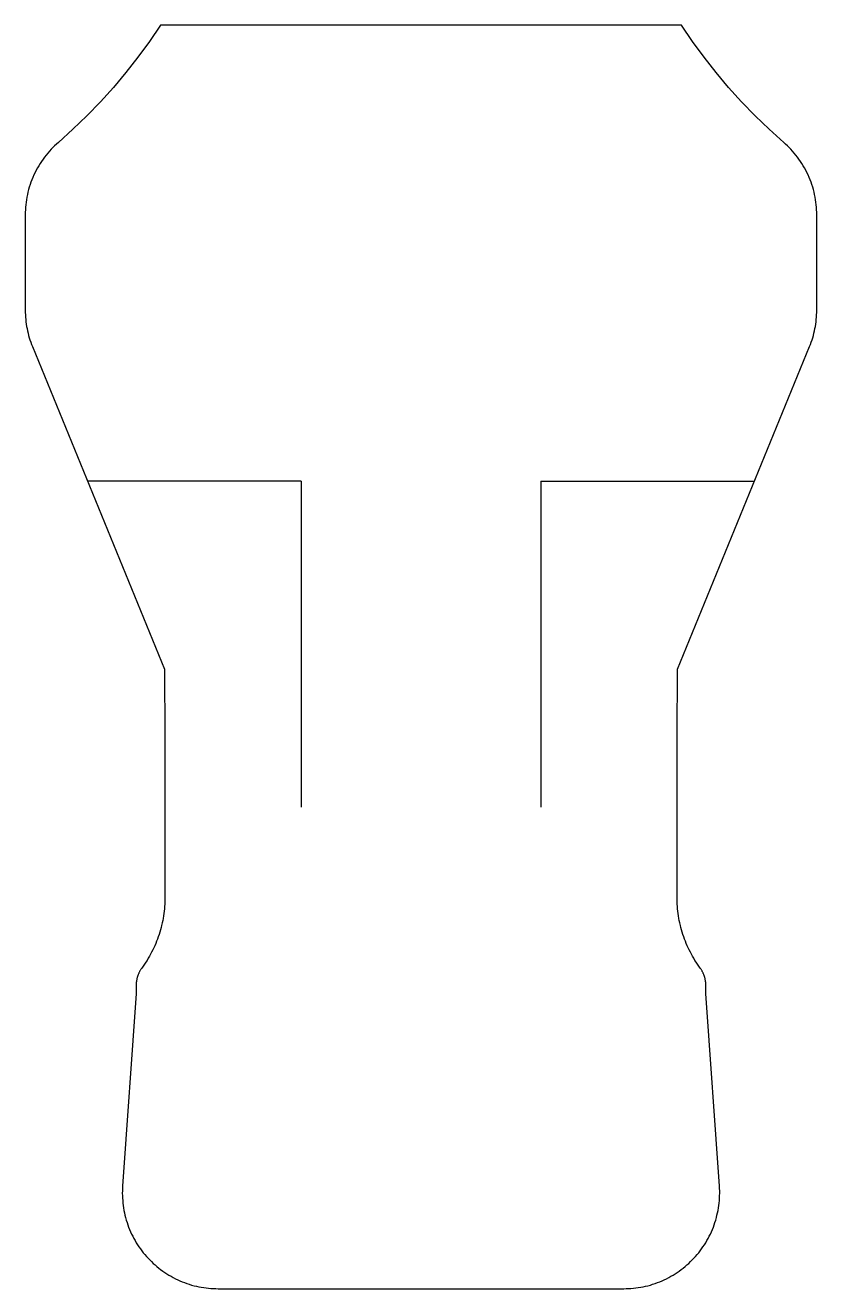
# Model space of a CAD drawing. Header units: millimetres. Extents: x 253 to 335, y 81 to 212.
import ezdxf

# ---------------------------------------------------------------- set-up
doc = ezdxf.new("R2010")
doc.units = ezdxf.units.MM
doc.header["$MEASUREMENT"] = 0
doc.layers.add('Make2D$Visible$Curves', color=18, linetype='Continuous', true_color=0x000000)

msp = doc.modelspace()

# ---------------------------------------------------------------- linework, layer by layer
at = {"layer": 'Make2D$Visible$Curves', "color": 18, "lineweight": -3, "true_color": 0x000000}
msp.add_lwpolyline([(266.64, 212.46), (265.5, 210.77), (264.29, 209.12), (263.04, 207.52), (261.74, 205.97), (260.38, 204.47), (258.97, 203.01), (257.5, 201.61), (255.99, 200.24), (255.79, 200.07), (255.6, 199.89), (255.41, 199.71), (255.23, 199.52), (255.05, 199.32), (254.88, 199.12), (254.71, 198.91), (254.55, 198.7), (254.39, 198.48), (254.23, 198.26), (254.09, 198.03), (253.94, 197.8), (253.81, 197.57), (253.68, 197.33), (253.56, 197.09), (253.44, 196.84), (253.33, 196.59), (253.23, 196.34), (253.13, 196.09), (253.04, 195.83), (252.96, 195.57), (252.89, 195.31), (252.82, 195.05), (252.76, 194.79), (252.71, 194.53), (252.66, 194.26), (252.62, 194), (252.59, 193.74), (252.57, 193.47), (252.55, 193.21), (252.54, 192.95), (252.54, 192.69), (252.54, 182.74), (252.54, 182.5), (252.55, 182.25), (252.56, 182.01), (252.59, 181.77), (252.61, 181.53), (252.64, 181.29), (252.68, 181.05), (252.73, 180.81), (252.78, 180.57), (252.83, 180.33), (252.89, 180.09), (252.96, 179.86), (253.03, 179.63), (253.11, 179.4), (253.2, 179.17), (253.28, 178.95), (267.07, 145.29), (267.11, 138.27), (267.11, 121.49), (267.11, 121.25), (267.1, 121.01), (267.09, 120.76), (267.07, 120.52), (267.05, 120.27), (267.02, 120.03), (266.99, 119.78), (266.96, 119.54), (266.92, 119.29), (266.87, 119.05), (266.82, 118.81), (266.76, 118.56), (266.7, 118.32), (266.64, 118.08), (266.57, 117.84), (266.49, 117.61), (266.41, 117.37), (266.33, 117.13), (266.24, 116.9), (266.14, 116.67), (266.04, 116.44), (265.94, 116.22), (265.84, 115.99), (265.72, 115.77), (265.61, 115.55), (265.49, 115.34), (265.37, 115.12), (265.24, 114.91), (265.11, 114.71), (264.97, 114.5), (264.83, 114.3), (264.69, 114.1), (264.66, 114.05), (264.62, 114.01), (264.59, 113.96), (264.56, 113.91), (264.53, 113.86), (264.5, 113.81), (264.47, 113.75), (264.44, 113.7), (264.42, 113.65), (264.39, 113.59), (264.37, 113.54), (264.34, 113.49), (264.32, 113.43), (264.3, 113.37), (264.28, 113.32), (264.26, 113.26), (264.24, 113.2), (264.22, 113.15), (264.21, 113.09), (264.19, 113.03), (264.18, 112.97), (264.17, 112.92), (264.16, 112.86), (264.15, 112.8), (264.14, 112.74), (264.13, 112.68), (264.12, 112.62), (264.12, 112.56), (264.12, 112.5), (264.11, 112.45), (264.11, 112.39), (264.11, 112.33), (264.11, 111.46), (262.69, 91.36), (262.67, 91.11), (262.67, 90.86), (262.66, 90.61), (262.67, 90.35), (262.68, 90.1), (262.7, 89.84), (262.72, 89.59), (262.75, 89.33), (262.79, 89.08), (262.83, 88.82), (262.88, 88.57), (262.94, 88.32), (263, 88.07), (263.07, 87.82), (263.15, 87.57), (263.23, 87.32), (263.32, 87.08), (263.42, 86.83), (263.52, 86.6), (263.63, 86.36), (263.75, 86.13), (263.87, 85.9), (263.99, 85.67), (264.12, 85.45), (264.26, 85.23), (264.4, 85.02), (264.55, 84.81), (264.7, 84.61), (264.85, 84.41), (265.01, 84.21), (265.18, 84.02), (265.35, 83.84), (265.52, 83.65), (265.7, 83.48), (265.88, 83.3), (266.07, 83.13), (266.26, 82.97), (266.46, 82.81), (266.66, 82.65), (266.87, 82.5), (267.08, 82.35), (267.3, 82.21), (267.52, 82.08), (267.74, 81.95), (267.97, 81.82), (268.2, 81.7), (268.44, 81.59), (268.67, 81.48), (268.91, 81.38), (269.16, 81.29), (269.4, 81.2), (269.65, 81.12), (269.89, 81.04), (270.14, 80.97), (270.4, 80.91), (270.65, 80.86), (270.9, 80.81), (271.15, 80.77), (271.4, 80.73), (271.66, 80.7), (271.91, 80.68), (272.16, 80.67), (272.41, 80.66), (272.66, 80.65), (314.97, 80.65), (315.22, 80.66), (315.47, 80.67), (315.72, 80.68), (315.97, 80.7), (316.23, 80.73), (316.48, 80.77), (316.73, 80.81), (316.98, 80.86), (317.24, 80.91), (317.49, 80.97), (317.74, 81.04), (317.98, 81.12), (318.23, 81.2), (318.48, 81.29), (318.72, 81.38), (318.96, 81.48), (319.19, 81.59), (319.43, 81.7), (319.66, 81.82), (319.89, 81.95), (320.11, 82.08), (320.33, 82.21), (320.55, 82.35), (320.76, 82.5), (320.97, 82.65), (321.17, 82.81), (321.37, 82.97), (321.56, 83.13), (321.75, 83.3), (321.93, 83.48), (322.11, 83.65), (322.28, 83.84), (322.45, 84.02), (322.62, 84.21), (322.78, 84.41), (322.93, 84.61), (323.08, 84.81), (323.23, 85.02), (323.37, 85.23), (323.51, 85.45), (323.64, 85.67), (323.77, 85.9), (323.89, 86.13), (324, 86.36), (324.11, 86.6), (324.21, 86.83), (324.31, 87.08), (324.4, 87.32), (324.48, 87.57), (324.56, 87.82), (324.63, 88.07), (324.69, 88.32), (324.75, 88.57), (324.8, 88.82), (324.84, 89.08), (324.88, 89.33), (324.91, 89.59), (324.94, 89.84), (324.95, 90.1), (324.96, 90.35), (324.97, 90.61), (324.97, 90.86), (324.96, 91.11), (324.94, 91.36), (323.52, 111.46), (323.52, 112.33), (323.52, 112.39), (323.52, 112.45), (323.52, 112.5), (323.51, 112.56), (323.51, 112.62), (323.5, 112.68), (323.49, 112.74), (323.48, 112.8), (323.47, 112.86), (323.46, 112.92), (323.45, 112.97), (323.44, 113.03), (323.42, 113.09), (323.41, 113.15), (323.39, 113.2), (323.37, 113.26), (323.35, 113.32), (323.33, 113.37), (323.31, 113.43), (323.29, 113.49), (323.26, 113.54), (323.24, 113.59), (323.21, 113.65), (323.19, 113.7), (323.16, 113.75), (323.13, 113.81), (323.1, 113.86), (323.07, 113.91), (323.04, 113.96), (323.01, 114.01), (322.97, 114.05), (322.94, 114.1), (322.8, 114.3), (322.66, 114.5), (322.52, 114.71), (322.39, 114.91), (322.27, 115.12), (322.14, 115.34), (322.02, 115.55), (321.91, 115.77), (321.8, 115.99), (321.69, 116.22), (321.59, 116.44), (321.49, 116.67), (321.39, 116.9), (321.31, 117.13), (321.22, 117.37), (321.14, 117.61), (321.07, 117.84), (321, 118.08), (320.93, 118.32), (320.87, 118.56), (320.81, 118.81), (320.76, 119.05), (320.72, 119.29), (320.67, 119.54), (320.64, 119.78), (320.61, 120.03), (320.58, 120.27), (320.56, 120.52), (320.54, 120.76), (320.53, 121.01), (320.52, 121.25), (320.52, 121.49), (320.52, 138.27), (320.56, 145.29), (334.35, 178.95), (334.44, 179.17), (334.52, 179.4), (334.6, 179.63), (334.67, 179.86), (334.74, 180.09), (334.8, 180.33), (334.85, 180.57), (334.9, 180.81), (334.95, 181.05), (334.99, 181.29), (335.02, 181.53), (335.05, 181.77), (335.07, 182.01), (335.08, 182.25), (335.09, 182.5), (335.09, 182.74), (335.09, 192.69), (335.09, 192.95), (335.08, 193.21), (335.06, 193.47), (335.04, 193.74), (335.01, 194), (334.97, 194.26), (334.92, 194.53), (334.87, 194.79), (334.81, 195.05), (334.74, 195.31), (334.67, 195.57), (334.59, 195.83), (334.5, 196.09), (334.4, 196.34), (334.3, 196.59), (334.19, 196.84), (334.07, 197.09), (333.95, 197.33), (333.82, 197.57), (333.69, 197.8), (333.54, 198.03), (333.4, 198.26), (333.24, 198.48), (333.09, 198.7), (332.92, 198.91), (332.75, 199.12), (332.58, 199.32), (332.4, 199.52), (332.22, 199.71), (332.03, 199.89), (331.84, 200.07), (331.65, 200.24), (330.13, 201.61), (328.67, 203.01), (327.25, 204.47), (325.9, 205.97), (324.59, 207.52), (323.34, 209.12), (322.14, 210.77), (320.99, 212.46), (293.82, 212.46)], close=True, dxfattribs=at)
at = {"layer": 'Make2D$Visible$Curves'}
for points in [[(281.32, 164.89), (259.04, 164.89)], [(281.32, 164.89), (281.32, 130.89)], [(306.32, 164.89), (328.59, 164.89)], [(306.32, 164.89), (306.32, 130.89)]]:
    msp.add_lwpolyline(points, dxfattribs=at)

doc.saveas('drawing.dxf')
